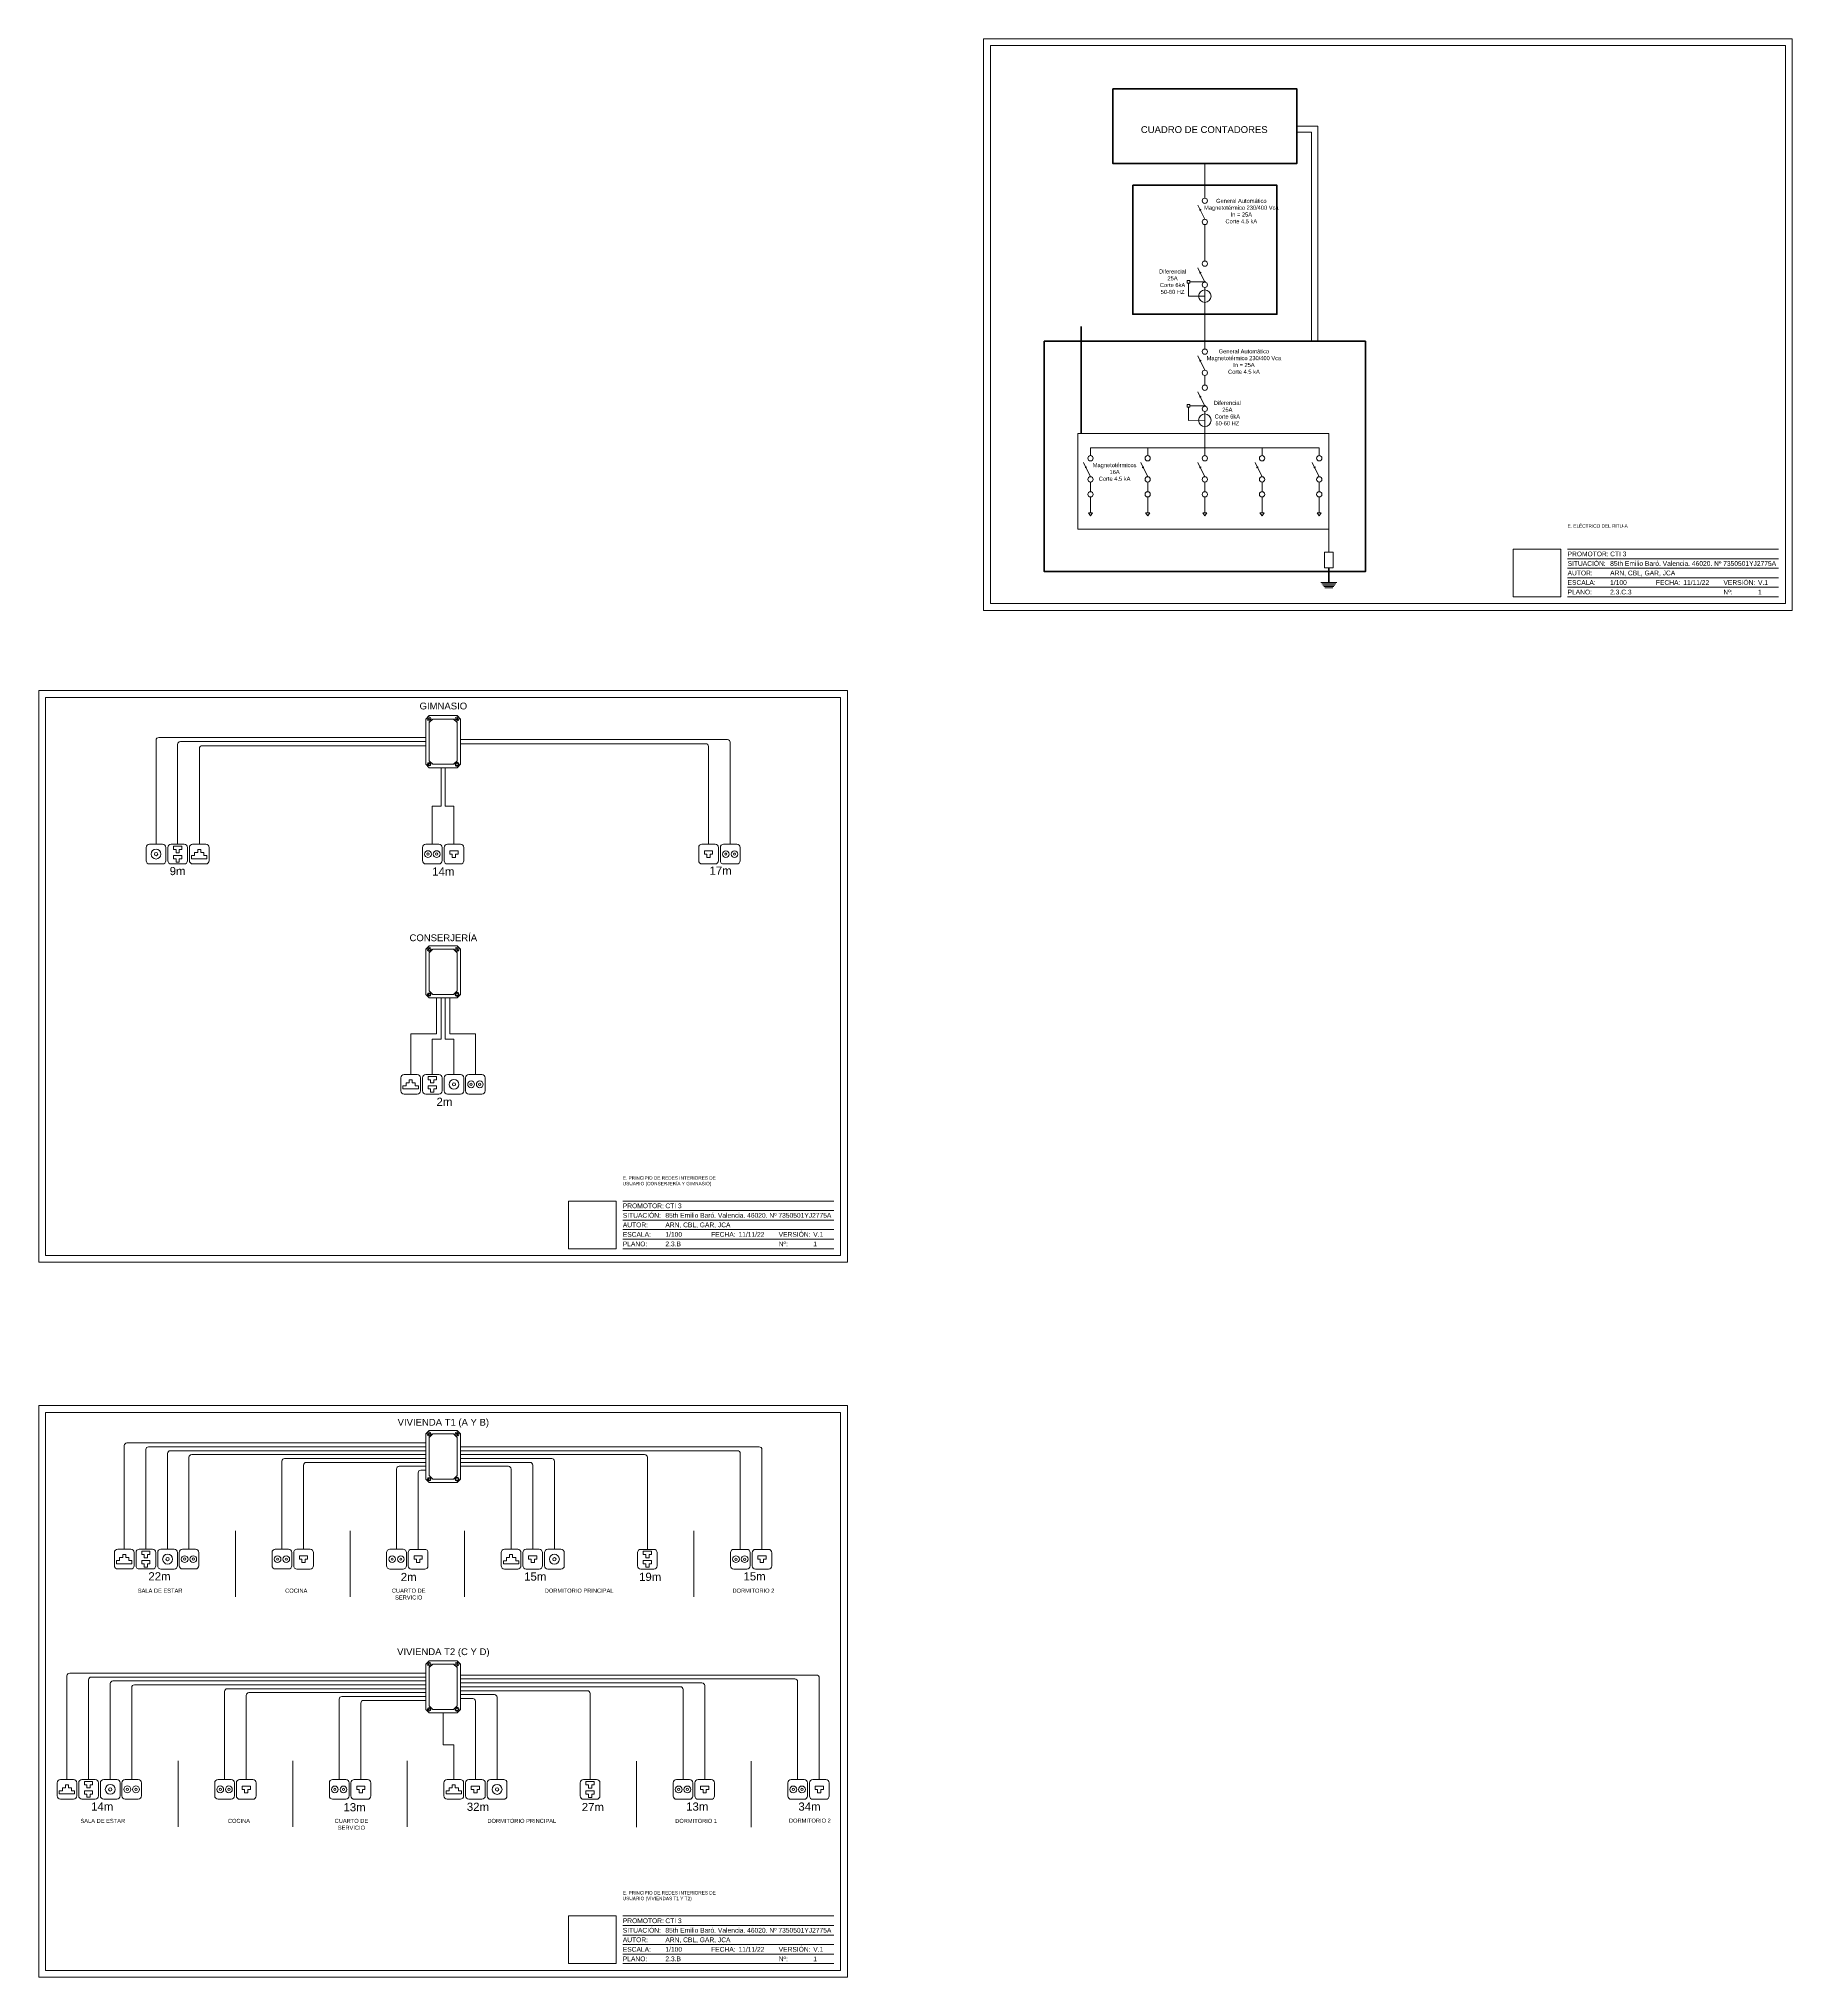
# Model space of a CAD drawing. Header units: metres. Extents: x -2 to 3328848, y -2 to 2725060.
# Drawn here: x 1664964 to 1666252, y 1360931 to 1362355 of the extents above; entities that cross this region are included whole.
import ezdxf
from ezdxf.enums import TextEntityAlignment as Align

# ---------------------------------------------------------------- set-up
doc = ezdxf.new("R2018")
doc.units = ezdxf.units.M
doc.linetypes.add('ACAD_ISO02W100', pattern=[15, 12, -3])
doc.layers.get('0').update_dxf_attribs({"color": 253, "lineweight": 0})
doc.layers.add('CAJETIN', color=7, linetype='Continuous', lineweight=0, true_color=0x000000)
for name, color, linetype, lineweight in [('ICT_INTERNA', 170, 'Continuous', 0), ('ICT_TEXTS', 210, 'Continuous', 0), ('ICT_TOMAS', 1, 'Continuous', 0)]:
    doc.layers.add(name, color=color, linetype=linetype, lineweight=lineweight)
doc.styles.add('COTA', font='arial.ttf', dxfattribs={"height": 1})
doc.styles.get("Standard").update_dxf_attribs({"font": 'arial.ttf'})
picture_1 = doc.add_image_def('image1.png', size_in_pixel=(477, 477))

# ---------------------------------------------------------------- blocks, each defined once
blk = doc.blocks.new('*U96')
for p, q in [((-10, 45), (-165, 45)), ((-10, 38), (-165, 38)), ((-10, 31), (-165, 31)), ((-10, 24), (-165, 24)), ((-10, 17), (-165, 17)), ((-10, 10), (-165, 10))]:
    blk.add_line(p, q)
for points in [[(-594, 0), (0, 0), (0, 420), (-594, 420)], [(-589, 5), (-5, 5), (-5, 415), (-589, 415)], [(-170, 45), (-205, 45), (-205, 10), (-170, 10)]]:
    blk.add_lwpolyline(points, close=True)
for s, p in [('PROMOTOR:', (-165, 41.5)), ('AUTOR:', (-165, 27.5)), ('SITUACIÓN:', (-165, 34.5)), ('ESCALA:', (-165, 20.5)), ('PLANO:', (-165, 13.5)), ('FECHA:', (-100.1, 20.5)), ('VERSIÓN:', (-50.5, 20.5)), ('Nº:', (-50.5, 13.5))]:
    blk.add_text(s, height=3.5).set_placement(p, align=Align.MIDDLE_LEFT)
at = {"lineweight": 30, "flags": 104}
blk.add_attdef('NOMBRE_PROYECTO', text='', height=5, dxfattribs=at).set_placement((-165, 63.3), align=Align.TOP_LEFT)
for tag, p in [('PROMOTOR', (-133.7, 41.5)), ('AUTOR', (-133.7, 27.5)), ('SITUACION', (-133.7, 34.5)), ('1/X', (-133.7, 20.5)), ('NOMBRE_PLANO', (-133.7, 13.5)), ('XX/XX/XXXX', (-80, 20.5)), ('V.X', (-25.1, 20.5)), ('X', (-25.1, 13.5))]:
    blk.add_attdef(tag, text='', height=3.5).set_placement(p, align=Align.MIDDLE_LEFT)
blk = doc.blocks.new('RTR')
for p, q in [((-0.75, 0.4), (-0.65, 0.5)), ((-0.75, -0.4), (-0.75, 0.4)), ((-0.65, 0.5), (0.65, 0.5)), ((-0.65, 0.3), (-0.55, 0.4)), ((-0.65, -0.3), (-0.65, 0.3)), ((-0.55, 0.4), (0.55, 0.4)), ((0.55, 0.4), (0.65, 0.3)), ((0.65, 0.5), (0.75, 0.4)), ((0.65, 0.3), (0.65, -0.3)), ((0.75, 0.4), (0.75, -0.4)), ((-0.75, -0.4), (-0.65, -0.5)), ((-0.65, -0.3), (-0.55, -0.4)), ((0.65, -0.5), (-0.65, -0.5)), ((0.55, -0.4), (-0.55, -0.4)), ((0.65, -0.3), (0.55, -0.4)), ((0.65, -0.5), (0.75, -0.4))]:
    blk.add_line(p, q)
for centre, radius in [((-0.65, 0.4), 0.05), ((-0.65, 0.4), 0.025), ((0.65, 0.4), 0.0559), ((0.65, 0.4), 0.025), ((-0.65, -0.4), 0.0559), ((-0.65, -0.4), 0.0354), ((0.65, -0.4), 0.0559), ((0.65, -0.4), 0.025)]:
    blk.add_circle(centre, radius)
blk = doc.blocks.new('Toma INTERNET')
blk.add_lwpolyline([(-0.1, 0.15), (0.1, 0.15, -0.414214), (0.15, 0.1), (0.15, -0.1, -0.414214), (0.1, -0.15), (-0.1, -0.15, -0.414214), (-0.15, -0.1), (-0.15, 0.1, -0.414214)], format="xyb", close=True)
for points in [[(0.05, 0.121), (-0.05, 0.121), (-0.063, 0.121), (-0.063, 0.071), (-0.05, 0.071), (-0.025, 0.071), (-0.025, 0.021), (0.025, 0.021), (0.025, 0.071), (0.05, 0.071), (0.05, 0.071), (0.062, 0.071), (0.062, 0.121)], [(0.05, -0.021), (-0.05, -0.021), (-0.063, -0.021), (-0.063, -0.071), (-0.05, -0.071), (-0.025, -0.071), (-0.025, -0.121), (0.025, -0.121), (0.025, -0.071), (0.05, -0.071), (0.05, -0.071), (0.062, -0.071), (0.062, -0.021)]]:
    blk.add_lwpolyline(points, close=True)
blk = doc.blocks.new('Toma TFN')
for p, q in [((-0.0625, 0.05), (-0.05, 0.05)), ((-0.0625, 0), (-0.0625, 0.05)), ((-0.05, 0), (-0.0625, 0)), ((-0.05, 0.05), (0.05, 0.05)), ((-0.025, 0), (-0.05, 0)), ((-0.025, -0.05), (-0.025, 0)), ((0.025, 0), (0.025, -0.05)), ((0.05, 0), (0.025, 0)), ((0.05, 0.05), (0.0625, 0.05)), ((0.0625, 0), (0.05, 0)), ((0.05, 0), (0.05, 0)), ((0.0625, 0), (0.0625, 0.05)), ((0.025, -0.05), (-0.025, -0.05))]:
    blk.add_line(p, q)
blk.add_lwpolyline([(-0.1, 0.15), (0.1, 0.15, -0.4142136), (0.15, 0.1), (0.15, -0.1, -0.4142136), (0.1, -0.15), (-0.1, -0.15, -0.4142136), (-0.15, -0.1), (-0.15, 0.1, -0.4142136)], format="xyb", close=True)
blk = doc.blocks.new('TOMA TV')
blk.add_lwpolyline([(-0.1, 0.15), (0.1, 0.15, -0.414214), (0.15, 0.1), (0.15, -0.1, -0.414214), (0.1, -0.15), (-0.1, -0.15, -0.414214), (-0.15, -0.1), (-0.15, 0.1, -0.414214)], format="xyb", close=True)
for centre, radius in [((-0.066, 0), 0.0515), ((-0.066, 0), 0.0172), ((0.066, 0), 0.0515), ((0.066, 0), 0.0172)]:
    blk.add_circle(centre, radius)
blk = doc.blocks.new('Toma TLCA')
blk.add_lwpolyline([(-0.1, 0.15), (0.1, 0.15, -0.414214), (0.15, 0.1), (0.15, -0.1, -0.414214), (0.1, -0.15), (-0.1, -0.15, -0.414214), (-0.15, -0.1), (-0.15, 0.1, -0.414214)], format="xyb", close=True)
for radius in [0.075, 0.025]:
    blk.add_circle((0, 0), radius)
blk = doc.blocks.new('Toma FIBRA')
blk.add_lwpolyline([(-0.1, 0.15), (0.1, 0.15, -0.414214), (0.15, 0.1), (0.15, -0.1, -0.414214), (0.1, -0.15), (-0.1, -0.15, -0.414214), (-0.15, -0.1), (-0.15, 0.1, -0.414214)], format="xyb", close=True)
blk.add_lwpolyline([(-0.023, 0.023), (-0.07, 0.023), (-0.07, -0.023), (-0.117, -0.023), (-0.117, -0.07), (0.117, -0.07), (0.117, -0.023), (0.07, -0.023), (0.07, 0.023), (0.023, 0.023), (0.023, 0.07), (-0.023, 0.07)], close=True)

msp = doc.modelspace()

# ---------------------------------------------------------------- linework, layer by layer
at = {"layer": 'ICT_INTERNA'}
for p, q in [((1665820.519, 1362263.261), (1665820.519, 1362237.897)), ((1665820.519, 1362222.365), (1665815.405, 1362232.831)), ((1665817.026, 1362229.513), (1665816.551, 1362229.281)), ((1665817.205, 1362229.147), (1665816.729, 1362228.915)), ((1665817.502, 1362229.746), (1665817.026, 1362229.513)), ((1665817.681, 1362229.38), (1665817.205, 1362229.147)), ((1665820.519, 1362218.481), (1665820.519, 1362191.684)), ((1665820.519, 1362176.151), (1665815.405, 1362186.618)), ((1665817.026, 1362183.3), (1665816.551, 1362183.067)), ((1665817.205, 1362182.934), (1665816.729, 1362182.702)), ((1665817.502, 1362183.532), (1665817.026, 1362183.3)), ((1665817.681, 1362183.167), (1665817.205, 1362182.934)), ((1665820.519, 1362172.268), (1665820.519, 1362132.778)), ((1665820.519, 1362132.778), (1665820.519, 1362127.044)), ((1665820.519, 1362111.512), (1665815.405, 1362121.978)), ((1665817.026, 1362118.66), (1665816.551, 1362118.428)), ((1665817.205, 1362118.294), (1665816.729, 1362118.062)), ((1665817.502, 1362118.893), (1665817.026, 1362118.66)), ((1665817.681, 1362118.527), (1665817.205, 1362118.294)), ((1665820.519, 1362107.628), (1665820.519, 1362100.539)), ((1665820.519, 1362085.007), (1665815.405, 1362095.473)), ((1665817.026, 1362092.155), (1665816.551, 1362091.923)), ((1665817.205, 1362091.79), (1665816.729, 1362091.557)), ((1665817.502, 1362092.388), (1665817.026, 1362092.155)), ((1665817.681, 1362092.022), (1665817.205, 1362091.79)), ((1665820.519, 1362081.123), (1665820.519, 1362054.442)), ((1665736.508, 1362054.442), (1665904.53, 1362054.442)), ((1665736.508, 1362054.442), (1665736.508, 1362048.708)), ((1665778.514, 1362054.442), (1665778.514, 1362048.708)), ((1665820.519, 1362054.442), (1665820.519, 1362048.708)), ((1665862.525, 1362054.442), (1665862.525, 1362048.708)), ((1665904.53, 1362054.442), (1665904.53, 1362048.708)), ((1665736.508, 1362033.175), (1665731.394, 1362043.642)), ((1665733.015, 1362040.324), (1665732.539, 1362040.092)), ((1665733.194, 1362039.958), (1665732.718, 1362039.726)), ((1665733.491, 1362040.557), (1665733.015, 1362040.324)), ((1665733.67, 1362040.191), (1665733.194, 1362039.958)), ((1665778.514, 1362033.175), (1665773.4, 1362043.642)), ((1665775.021, 1362040.324), (1665774.545, 1362040.092)), ((1665775.199, 1362039.958), (1665774.724, 1362039.726)), ((1665775.496, 1362040.557), (1665775.021, 1362040.324)), ((1665775.675, 1362040.191), (1665775.199, 1362039.958)), ((1665820.519, 1362033.175), (1665815.405, 1362043.642)), ((1665817.026, 1362040.324), (1665816.551, 1362040.092)), ((1665817.205, 1362039.958), (1665816.729, 1362039.726)), ((1665817.502, 1362040.557), (1665817.026, 1362040.324)), ((1665817.681, 1362040.191), (1665817.205, 1362039.958)), ((1665862.525, 1362033.175), (1665857.411, 1362043.642)), ((1665859.032, 1362040.324), (1665858.556, 1362040.092)), ((1665859.211, 1362039.958), (1665858.735, 1362039.726)), ((1665859.508, 1362040.557), (1665859.032, 1362040.324)), ((1665859.687, 1362040.191), (1665859.211, 1362039.958)), ((1665904.53, 1362033.175), (1665899.417, 1362043.642)), ((1665901.038, 1362040.324), (1665900.562, 1362040.092)), ((1665901.216, 1362039.958), (1665900.741, 1362039.726)), ((1665901.513, 1362040.557), (1665901.038, 1362040.324)), ((1665901.692, 1362040.191), (1665901.216, 1362039.958)), ((1665736.508, 1362029.292), (1665736.508, 1362022.203)), ((1665778.514, 1362029.292), (1665778.514, 1362022.203)), ((1665820.519, 1362029.292), (1665820.519, 1362022.203)), ((1665862.525, 1362029.292), (1665862.525, 1362022.203)), ((1665904.53, 1362029.292), (1665904.53, 1362022.203)), ((1665736.508, 1362018.32), (1665736.508, 1362006.611)), ((1665778.514, 1362018.32), (1665778.514, 1362006.611)), ((1665820.519, 1362018.32), (1665820.519, 1362006.611)), ((1665862.525, 1362018.32), (1665862.525, 1362006.611)), ((1665904.53, 1362018.32), (1665904.53, 1362006.611)), ((1665734.982, 1362006.611), (1665736.508, 1362006.611)), ((1665736.508, 1362004.396), (1665734.982, 1362006.611)), ((1665736.508, 1362006.611), (1665738.034, 1362006.611)), ((1665738.034, 1362006.611), (1665736.508, 1362004.396)), ((1665776.987, 1362006.611), (1665778.514, 1362006.611)), ((1665778.514, 1362004.396), (1665776.987, 1362006.611)), ((1665778.514, 1362006.611), (1665780.04, 1362006.611)), ((1665780.04, 1362006.611), (1665778.514, 1362004.396)), ((1665818.993, 1362006.611), (1665820.519, 1362006.611)), ((1665820.519, 1362004.396), (1665818.993, 1362006.611)), ((1665820.519, 1362006.611), (1665822.045, 1362006.611)), ((1665822.045, 1362006.611), (1665820.519, 1362004.396)), ((1665860.999, 1362006.611), (1665862.525, 1362006.611)), ((1665862.525, 1362004.396), (1665860.999, 1362006.611)), ((1665862.525, 1362006.611), (1665864.051, 1362006.611)), ((1665864.051, 1362006.611), (1665862.525, 1362004.396)), ((1665903.004, 1362006.611), (1665904.53, 1362006.611)), ((1665904.53, 1362004.396), (1665903.004, 1362006.611)), ((1665904.53, 1362006.611), (1665906.057, 1362006.611)), ((1665906.057, 1362006.611), (1665904.53, 1362004.396)), ((1665905.653, 1361955.509), (1665911.493, 1361955.509)), ((1665906.376, 1361954.505), (1665911.493, 1361954.505)), ((1665911.493, 1361955.509), (1665917.333, 1361955.509)), ((1665911.493, 1361954.505), (1665916.611, 1361954.505)), ((1665907.098, 1361953.501), (1665911.493, 1361953.501)), ((1665907.82, 1361952.497), (1665911.493, 1361952.497)), ((1665908.542, 1361951.493), (1665911.493, 1361951.493)), ((1665911.493, 1361953.501), (1665915.889, 1361953.501)), ((1665911.493, 1361952.497), (1665915.167, 1361952.497)), ((1665911.493, 1361951.493), (1665914.445, 1361951.493)), ((1665248.216, 1361841.609), (1665052.117, 1361841.609)), ((1665273.756, 1361840.104), (1665469.851, 1361840.104)), ((1665050.117, 1361763.165), (1665050.117, 1361839.609)), ((1665066.004, 1361763.18), (1665066.004, 1361836.589)), ((1665248.216, 1361838.589), (1665068.004, 1361838.589)), ((1665081.922, 1361763.182), (1665081.922, 1361833.569)), ((1665248.216, 1361835.569), (1665083.922, 1361835.569)), ((1665273.756, 1361837.073), (1665453.953, 1361837.073)), ((1665455.953, 1361763.188), (1665455.953, 1361835.073)), ((1665471.851, 1361763.161), (1665471.851, 1361838.104)), ((1665026.77, 1361245.191), (1665026.77, 1361321.355)), ((1665248.216, 1361323.355), (1665028.77, 1361323.355)), ((1665042.635, 1361245.187), (1665042.635, 1361318.489)), ((1665248.216, 1361320.489), (1665044.635, 1361320.489)), ((1665058.576, 1361245.208), (1665058.576, 1361315.622)), ((1665248.216, 1361317.622), (1665060.576, 1361317.622)), ((1665074.307, 1361245.171), (1665074.307, 1361312.756)), ((1665248.216, 1361314.756), (1665076.307, 1361314.756)), ((1665273.756, 1361320.489), (1665493.196, 1361320.489)), ((1665273.756, 1361317.622), (1665477.298, 1361317.622)), ((1665273.756, 1361314.756), (1665409.025, 1361314.756)), ((1665411.025, 1361245.137), (1665411.025, 1361312.756)), ((1665479.298, 1361245.128), (1665479.298, 1361315.622)), ((1665495.196, 1361245.113), (1665495.196, 1361318.489)), ((1665142.564, 1361245.176), (1665142.564, 1361309.89)), ((1665248.216, 1361311.89), (1665144.564, 1361311.89)), ((1665158.462, 1361245.161), (1665158.462, 1361307.023)), ((1665248.216, 1361309.023), (1665160.462, 1361309.023)), ((1665226.744, 1361245.164), (1665226.744, 1361304.157)), ((1665248.216, 1361306.157), (1665228.744, 1361306.157)), ((1665242.642, 1361245.149), (1665242.642, 1361301.291)), ((1665248.216, 1361303.291), (1665244.642, 1361303.291)), ((1665273.756, 1361311.89), (1665340.731, 1361311.89)), ((1665273.756, 1361309.023), (1665324.799, 1361309.023)), ((1665273.756, 1361306.157), (1665308.926, 1361306.157)), ((1665310.926, 1361245.155), (1665310.926, 1361304.157)), ((1665326.799, 1361245.17), (1665326.799, 1361307.023)), ((1665342.731, 1361245.172), (1665342.731, 1361309.89)), ((1664984.68, 1361076.036), (1664984.68, 1361152.201)), ((1665248.216, 1361154.201), (1664986.68, 1361154.201)), ((1665000.545, 1361076.033), (1665000.545, 1361149.334)), ((1665248.216, 1361151.334), (1665002.545, 1361151.334)), ((1665016.485, 1361076.053), (1665016.485, 1361146.468)), ((1665248.216, 1361148.468), (1665018.485, 1361148.468)), ((1665032.216, 1361076.016), (1665032.216, 1361143.602)), ((1665248.216, 1361145.602), (1665034.216, 1361145.602)), ((1665248.216, 1361142.735), (1665102.473, 1361142.735)), ((1665273.756, 1361152.767), (1665535.287, 1361152.767)), ((1665273.756, 1361149.901), (1665519.389, 1361149.901)), ((1665273.756, 1361147.035), (1665451.106, 1361147.035)), ((1665273.756, 1361144.168), (1665435.208, 1361144.168)), ((1665437.208, 1361075.974), (1665437.208, 1361142.168)), ((1665453.106, 1361075.959), (1665453.106, 1361145.035)), ((1665521.389, 1361075.974), (1665521.389, 1361147.901)), ((1665537.287, 1361075.959), (1665537.287, 1361150.767)), ((1665100.473, 1361076.022), (1665100.473, 1361140.735)), ((1665116.371, 1361076.007), (1665116.371, 1361137.869)), ((1665248.216, 1361139.869), (1665118.371, 1361139.869)), ((1665184.654, 1361076.01), (1665184.654, 1361135.002)), ((1665248.216, 1361137.002), (1665186.654, 1361137.002)), ((1665200.552, 1361075.994), (1665200.552, 1361132.136)), ((1665248.216, 1361134.136), (1665202.552, 1361134.136)), ((1665273.756, 1361141.302), (1665366.935, 1361141.302)), ((1665273.756, 1361138.436), (1665298.641, 1361138.436)), ((1665273.756, 1361135.569), (1665282.709, 1361135.569)), ((1665284.709, 1361076.016), (1665284.709, 1361133.569)), ((1665300.641, 1361076.018), (1665300.641, 1361136.436)), ((1665368.935, 1361075.982), (1665368.935, 1361139.302))]:
    msp.add_line(p, q, dxfattribs=at)
at = {"layer": 'ICT_INTERNA', "linetype": 'ACAD_ISO02W100', "ltscale": 100}
for p, q in [((1665809.525, 1362176.419), (1665821.188, 1362176.503)), ((1665809.525, 1362085.275), (1665821.188, 1362085.359))]:
    msp.add_line(p, q, dxfattribs=at)
at = {"layer": 'ICT_INTERNA', "lineweight": 100}
for p, q in [((1665729.656, 1362143.56), (1665729.656, 1362064.995)), ((1665911.493, 1361966.291), (1665911.493, 1361955.509))]:
    msp.add_line(p, q, dxfattribs=at)
at = {"layer": 'ICT_INTERNA', "linetype": 'ACAD_ISO02W100', "ltscale": 300}
for p, q in [((1665911.493, 1361994.696), (1665911.493, 1361977.851)), ((1665911.493, 1361966.291), (1665911.493, 1361963.528))]:
    msp.add_line(p, q, dxfattribs=at)
at = {"layer": 'ICT_INTERNA', "lineweight": 50}
for points in [[(1665753.022, 1362318.286), (1665888.016, 1362318.286), (1665888.016, 1362263.261), (1665753.022, 1362263.261)], [(1665767.589, 1362247.394), (1665873.449, 1362247.394), (1665873.449, 1362152.617), (1665767.589, 1362152.617)], [(1665702.589, 1362132.778), (1665938.449, 1362132.778), (1665938.449, 1361963.528), (1665702.589, 1361963.528)]]:
    msp.add_lwpolyline(points, close=True, dxfattribs=at)
at = {"layer": 'ICT_INTERNA'}
for points in [[(1665888.016, 1362290.774), (1665903.378, 1362290.774), (1665903.378, 1362132.778)], [(1665888.016, 1362286.246), (1665898.851, 1362286.246), (1665898.851, 1362132.778)], [(1665820.519, 1362165.87), (1665808.602, 1362165.784), (1665808.533, 1362175.412)], [(1665820.519, 1362074.725), (1665808.602, 1362074.64), (1665808.533, 1362084.268)], [(1665259.471, 1361819.434), (1665259.471, 1361808.568), (1665259.471, 1361791.186), (1665253.059, 1361791.186), (1665253.059, 1361779.683), (1665253.059, 1361763.182)], [(1665262.501, 1361819.434), (1665262.501, 1361808.568), (1665262.501, 1361791.186), (1665268.913, 1361791.186), (1665268.913, 1361779.683), (1665268.913, 1361763.182)], [(1665256.161, 1361650.28), (1665256.161, 1361637.093), (1665256.161, 1361623.894), (1665237.274, 1361623.894), (1665237.274, 1361594.011)], [(1665259.472, 1361650.28), (1665259.472, 1361637.093), (1665259.472, 1361619.949), (1665253.005, 1361619.949), (1665253.005, 1361594.048)], [(1665262.5, 1361650.28), (1665262.5, 1361637.093), (1665262.5, 1361619.949), (1665268.967, 1361619.949), (1665268.967, 1361594.048)], [(1665265.811, 1361650.28), (1665265.811, 1361637.093), (1665265.811, 1361623.894), (1665284.698, 1361623.894), (1665284.698, 1361594.011)], [(1665268.835, 1361076.001), (1665268.835, 1361097.066), (1665268.835, 1361101.549), (1665260.986, 1361101.549), (1665260.986, 1361125.014)]]:
    msp.add_lwpolyline(points, dxfattribs=at)
for points in [[(1665807.525, 1362177.412), (1665809.525, 1362177.412), (1665809.525, 1362175.412), (1665807.525, 1362175.412)], [(1665807.525, 1362086.268), (1665809.525, 1362086.268), (1665809.525, 1362084.268), (1665807.525, 1362084.268)]]:
    msp.add_lwpolyline(points, close=True, dxfattribs=at)
at = {"layer": 'ICT_INTERNA', "linetype": 'ACAD_ISO02W100', "ltscale": 300}
for points in [[(1665911.493, 1362064.995), (1665727.153, 1362064.995), (1665727.153, 1361994.696), (1665911.493, 1361994.696)], [(1665908.335, 1361977.851), (1665914.651, 1361977.851), (1665914.651, 1361966.291), (1665908.335, 1361966.291)]]:
    msp.add_lwpolyline(points, close=True, dxfattribs=at)
at = {"layer": 'ICT_INTERNA'}
for centre, radius in [((1665820.519, 1362235.955), 1.942), ((1665820.519, 1362220.423), 1.942), ((1665820.519, 1362189.742), 1.942), ((1665820.519, 1362165.87), 4.614), ((1665820.519, 1362174.21), 1.942), ((1665820.519, 1362125.102), 1.942), ((1665820.519, 1362109.57), 1.942), ((1665820.519, 1362098.598), 1.942), ((1665820.519, 1362083.065), 1.942), ((1665820.519, 1362074.725), 4.614), ((1665736.508, 1362046.766), 1.942), ((1665778.514, 1362046.766), 1.942), ((1665820.519, 1362046.766), 1.942), ((1665862.525, 1362046.766), 1.942), ((1665904.53, 1362046.766), 1.942), ((1665736.508, 1362031.234), 1.942), ((1665778.514, 1362031.234), 1.942), ((1665820.519, 1362031.234), 1.942), ((1665862.525, 1362031.234), 1.942), ((1665904.53, 1362031.234), 1.942), ((1665736.508, 1362020.262), 1.942), ((1665778.514, 1362020.262), 1.942), ((1665820.519, 1362020.262), 1.942), ((1665862.525, 1362020.262), 1.942), ((1665904.53, 1362020.262), 1.942)]:
    msp.add_circle(centre, radius, dxfattribs=at)
for centre, start, end in [((1665052.117, 1361839.609), 90, 180), ((1665469.851, 1361838.104), 0, 90), ((1665068.004, 1361836.589), 90, 180), ((1665083.922, 1361833.569), 90, 180), ((1665453.953, 1361835.073), 0, 90), ((1665028.77, 1361321.355), 90, 180), ((1665044.635, 1361318.489), 90, 180), ((1665060.576, 1361315.622), 90, 180), ((1665076.307, 1361312.756), 90, 180), ((1665409.025, 1361312.756), 0, 90), ((1665477.298, 1361315.622), 0, 90), ((1665493.196, 1361318.489), 0, 90), ((1665144.564, 1361309.89), 90, 180), ((1665160.462, 1361307.023), 90, 180), ((1665228.744, 1361304.157), 90, 180), ((1665244.642, 1361301.291), 90, 180), ((1665308.926, 1361304.157), 0, 90), ((1665324.799, 1361307.023), 0, 90), ((1665340.731, 1361309.89), 0, 90), ((1664986.68, 1361152.201), 90, 180), ((1665002.545, 1361149.334), 90, 180), ((1665018.485, 1361146.468), 90, 180), ((1665034.216, 1361143.602), 90, 180), ((1665102.473, 1361140.735), 90, 180), ((1665435.208, 1361142.168), 0, 90), ((1665451.106, 1361145.035), 0, 90), ((1665519.389, 1361147.901), 0, 90), ((1665535.287, 1361150.767), 0, 90), ((1665118.371, 1361137.869), 90, 180), ((1665186.654, 1361135.002), 90, 180), ((1665202.552, 1361132.136), 90, 180), ((1665282.709, 1361133.569), 0, 90), ((1665298.641, 1361136.436), 0, 90), ((1665366.935, 1361139.302), 0, 90)]:
    msp.add_arc(centre, 2, start, end, dxfattribs=at)
at = {"layer": 'ICT_TEXTS'}
for p, q in [((1665108.425, 1361210.314), (1665108.425, 1361258.792)), ((1665192.606, 1361210.314), (1665192.606, 1361258.792)), ((1665276.787, 1361210.314), (1665276.787, 1361258.792)), ((1665445.148, 1361210.243), (1665445.148, 1361258.721)), ((1665066.335, 1361041.159), (1665066.335, 1361089.638)), ((1665150.516, 1361041.159), (1665150.516, 1361089.638)), ((1665234.696, 1361041.159), (1665234.696, 1361089.638)), ((1665403.058, 1361041.088), (1665403.058, 1361089.567)), ((1665487.238, 1361041.088), (1665487.238, 1361089.567))]:
    msp.add_line(p, q, dxfattribs=at)

# ---------------------------------------------------------------- block references
at = {"layer": 'CAJETIN'}
ref = msp.add_blockref('*U96', (1666251.952, 1361934.988), dxfattribs=at)
lines = msp.add_mtext('E. ELÉCTRICO DEL RITU-A', dxfattribs={"layer": '0', "insert": (1666086.952, 1361998.263), "char_height": 2.5, "attachment_point": 1})
ref.add_attrib('NOMBRE_PROYECTO', '', (1666086.952, 1361998.263), dxfattribs={"flags": 104}).embed_mtext(lines)
ref.add_attrib('PROMOTOR', 'CTI 3', dxfattribs={"layer": '0', "height": 3.5}).set_placement((1666118.212, 1361976.488), align=Align.MIDDLE_LEFT)
ref.add_attrib('SITUACION', '85th Emilio Baró. Valencia. 46020. Nº 7350501YJ2775A', dxfattribs={"layer": '0', "height": 3.5}).set_placement((1666118.212, 1361969.488), align=Align.MIDDLE_LEFT)
ref.add_attrib('AUTOR', 'ARN, CBL, GAR, JCA', dxfattribs={"layer": '0', "height": 3.5}).set_placement((1666118.212, 1361962.488), align=Align.MIDDLE_LEFT)
ref.add_attrib('1/X', '1/100', dxfattribs={"layer": '0', "height": 3.5}).set_placement((1666118.212, 1361955.488), align=Align.MIDDLE_LEFT)
ref.add_attrib('NOMBRE_PLANO', '2.3.C.3', dxfattribs={"layer": '0', "height": 3.5}).set_placement((1666118.212, 1361948.488), align=Align.MIDDLE_LEFT)
ref.add_attrib('XX/XX/XXXX', '11/11/22', dxfattribs={"layer": '0', "height": 3.5}).set_placement((1666171.928, 1361955.488), align=Align.MIDDLE_LEFT)
ref.add_attrib('V.X', 'V.1', dxfattribs={"layer": '0', "height": 3.5}).set_placement((1666226.833, 1361955.488), align=Align.MIDDLE_LEFT)
ref.add_attrib('X', '1', dxfattribs={"layer": '0', "height": 3.5}).set_placement((1666226.833, 1361948.465), align=Align.MIDDLE_LEFT)
ref = msp.add_blockref('*U96', (1665557.986, 1361456.033), dxfattribs=at)
lines = msp.add_mtext('E. PRINCIPIO DE REDES INTERIORES DE\\PUSUARIO (CONSERJERÍA Y GIMNASIO)', dxfattribs={"layer": '0', "insert": (1665392.986, 1361519.308), "char_height": 2.5, "attachment_point": 1})
ref.add_attrib('NOMBRE_PROYECTO', '', (1665392.986, 1361519.308), dxfattribs={"flags": 104}).embed_mtext(lines)
ref.add_attrib('PROMOTOR', 'CTI 3', dxfattribs={"layer": '0', "height": 3.5}).set_placement((1665424.246, 1361497.533), align=Align.MIDDLE_LEFT)
ref.add_attrib('SITUACION', '85th Emilio Baró. Valencia. 46020. Nº 7350501YJ2775A', dxfattribs={"layer": '0', "height": 3.5}).set_placement((1665424.246, 1361490.533), align=Align.MIDDLE_LEFT)
ref.add_attrib('AUTOR', 'ARN, CBL, GAR, JCA', dxfattribs={"layer": '0', "height": 3.5}).set_placement((1665424.246, 1361483.533), align=Align.MIDDLE_LEFT)
ref.add_attrib('1/X', '1/100', dxfattribs={"layer": '0', "height": 3.5}).set_placement((1665424.246, 1361476.533), align=Align.MIDDLE_LEFT)
ref.add_attrib('NOMBRE_PLANO', '2.3.B', dxfattribs={"layer": '0', "height": 3.5}).set_placement((1665424.246, 1361469.533), align=Align.MIDDLE_LEFT)
ref.add_attrib('XX/XX/XXXX', '11/11/22', dxfattribs={"layer": '0', "height": 3.5}).set_placement((1665477.961, 1361476.533), align=Align.MIDDLE_LEFT)
ref.add_attrib('V.X', 'V.1', dxfattribs={"layer": '0', "height": 3.5}).set_placement((1665532.867, 1361476.533), align=Align.MIDDLE_LEFT)
ref.add_attrib('X', '1', dxfattribs={"layer": '0', "height": 3.5}).set_placement((1665532.867, 1361469.511), align=Align.MIDDLE_LEFT)
ref = msp.add_blockref('*U96', (1665557.986, 1360930.767), dxfattribs=at)
lines = msp.add_mtext('E. PRINCIPIO DE REDES INTERIORES DE\\PUSUARIO (VIVIENDAS T1 Y T2)', dxfattribs={"layer": '0', "insert": (1665392.986, 1360994.042), "char_height": 2.5, "attachment_point": 1})
ref.add_attrib('NOMBRE_PROYECTO', '', (1665392.986, 1360994.042), dxfattribs={"flags": 104}).embed_mtext(lines)
ref.add_attrib('PROMOTOR', 'CTI 3', dxfattribs={"layer": '0', "height": 3.5}).set_placement((1665424.246, 1360972.267), align=Align.MIDDLE_LEFT)
ref.add_attrib('SITUACION', '85th Emilio Baró. Valencia. 46020. Nº 7350501YJ2775A', dxfattribs={"layer": '0', "height": 3.5}).set_placement((1665424.246, 1360965.267), align=Align.MIDDLE_LEFT)
ref.add_attrib('AUTOR', 'ARN, CBL, GAR, JCA', dxfattribs={"layer": '0', "height": 3.5}).set_placement((1665424.246, 1360958.267), align=Align.MIDDLE_LEFT)
ref.add_attrib('1/X', '1/100', dxfattribs={"layer": '0', "height": 3.5}).set_placement((1665424.246, 1360951.267), align=Align.MIDDLE_LEFT)
ref.add_attrib('NOMBRE_PLANO', '2.3.B', dxfattribs={"layer": '0', "height": 3.5}).set_placement((1665424.246, 1360944.267), align=Align.MIDDLE_LEFT)
ref.add_attrib('XX/XX/XXXX', '11/11/22', dxfattribs={"layer": '0', "height": 3.5}).set_placement((1665477.961, 1360951.267), align=Align.MIDDLE_LEFT)
ref.add_attrib('V.X', 'V.1', dxfattribs={"layer": '0', "height": 3.5}).set_placement((1665532.867, 1360951.267), align=Align.MIDDLE_LEFT)
ref.add_attrib('X', '1', dxfattribs={"layer": '0', "height": 3.5}).set_placement((1665532.867, 1360944.245), align=Align.MIDDLE_LEFT)
at = {"layer": 'ICT_INTERNA', "xscale": 25.53921095530192, "yscale": 25.53921095530192, "zscale": 25.53921095530192, "rotation": 90}
for p in [(1665260.986, 1361838.589), (1665260.986, 1361669.434), (1665260.986, 1361313.323), (1665260.986, 1361144.168)]:
    msp.add_blockref('RTR', p, dxfattribs=at)
at = {"layer": 'ICT_TOMAS'}
for name, p, xscale, yscale, zscale in [('Toma TLCA', (1665050.117, 1361755.932), 48.22593323656407, 48.22593323656407, 48.22593323656407), ('Toma INTERNET', (1665066.004, 1361755.931), 48.32664953821172, 48.32664953821172, 48.32664953821172), ('Toma FIBRA', (1665081.826, 1361755.932), 48.0897384879403, 48.0897384879403, 48.0897384879403), ('TOMA TV', (1665253.059, 1361755.949), 48.21829147973803, 48.21829147973803, 48.21829147973803), ('Toma TFN', (1665268.957, 1361755.928), 48.25842212935206, 48.25842212935206, 48.25842212935206), ('Toma TFN', (1665455.953, 1361755.949), 48.25842212935206, 48.25842212935206, 48.25842212935206), ('TOMA TV', (1665471.851, 1361755.928), 48.21829147973803, 48.21829147973803, 48.21829147973803), ('Toma FIBRA', (1665237.161, 1361586.798), 48.22236936832557, 48.22236936832557, 48.22236936832557), ('Toma INTERNET', (1665253.026, 1361586.798), 48.19373184548355, 48.19373184548355, 48.19373184548355), ('Toma TLCA', (1665268.967, 1361586.794), 48.35893974031478, 48.35893974031478, 48.35893974031478), ('TOMA TV', (1665284.698, 1361586.798), 48.08567181518394, 48.08567181518394, 48.08567181518394), ('Toma FIBRA', (1665026.77, 1361237.957), 48.22236936832557, 48.22236936832557, 48.22236936832557), ('Toma INTERNET', (1665042.635, 1361237.958), 48.19373184548355, 48.19373184548355, 48.19373184548355), ('Toma TLCA', (1665058.576, 1361237.954), 48.35893974031478, 48.35893974031478, 48.35893974031478), ('TOMA TV', (1665074.307, 1361237.958), 48.08567181518394, 48.08567181518394, 48.08567181518394), ('TOMA TV', (1665142.564, 1361237.944), 48.21829147973803, 48.21829147973803, 48.21829147973803), ('Toma TFN', (1665158.462, 1361237.922), 48.25842212935206, 48.25842212935206, 48.25842212935206), ('TOMA TV', (1665226.744, 1361237.931), 48.21829147973803, 48.21829147973803, 48.21829147973803), ('Toma TFN', (1665242.642, 1361237.91), 48.25842212935206, 48.25842212935206, 48.25842212935206), ('Toma FIBRA', (1665310.926, 1361237.922), 48.22236936832557, 48.22236936832557, 48.22236936832557), ('Toma TFN', (1665326.799, 1361237.931), 48.25842212935206, 48.25842212935206, 48.25842212935206), ('Toma TLCA', (1665342.731, 1361237.918), 48.35893974031478, 48.35893974031478, 48.35893974031478), ('Toma INTERNET', (1665411.025, 1361237.908), 48.19373184548355, 48.19373184548355, 48.19373184548355), ('TOMA TV', (1665479.298, 1361237.895), 48.21829147973803, 48.21829147973803, 48.21829147973803), ('Toma TFN', (1665495.196, 1361237.874), 48.25842212935206, 48.25842212935206, 48.25842212935206), ('Toma FIBRA', (1664984.68, 1361068.803), 48.22236936832557, 48.22236936832557, 48.22236936832557), ('Toma INTERNET', (1665000.545, 1361068.804), 48.19373184548355, 48.19373184548355, 48.19373184548355), ('Toma TLCA', (1665016.485, 1361068.799), 48.35893974031478, 48.35893974031478, 48.35893974031478), ('TOMA TV', (1665032.216, 1361068.804), 48.08567181518394, 48.08567181518394, 48.08567181518394), ('TOMA TV', (1665100.473, 1361068.789), 48.21829147973803, 48.21829147973803, 48.21829147973803), ('Toma TFN', (1665116.371, 1361068.768), 48.25842212935206, 48.25842212935206, 48.25842212935206), ('TOMA TV', (1665184.654, 1361068.777), 48.21829147973803, 48.21829147973803, 48.21829147973803), ('Toma TFN', (1665200.552, 1361068.756), 48.25842212935206, 48.25842212935206, 48.25842212935206), ('Toma FIBRA', (1665268.835, 1361068.768), 48.22236936832557, 48.22236936832557, 48.22236936832557), ('Toma TFN', (1665284.709, 1361068.777), 48.25842212935206, 48.25842212935206, 48.25842212935206), ('Toma TLCA', (1665300.641, 1361068.764), 48.35893974031478, 48.35893974031478, 48.35893974031478), ('Toma INTERNET', (1665368.935, 1361068.753), 48.19373184548355, 48.19373184548355, 48.19373184548355), ('TOMA TV', (1665437.208, 1361068.741), 48.21829147973803, 48.21829147973803, 48.21829147973803), ('Toma TFN', (1665453.106, 1361068.72), 48.25842212935206, 48.25842212935206, 48.25842212935206), ('TOMA TV', (1665521.389, 1361068.741), 48.21829147973803, 48.21829147973803, 48.21829147973803), ('Toma TFN', (1665537.287, 1361068.72), 48.25842212935206, 48.25842212935206, 48.25842212935206)]:
    msp.add_blockref(name, p, dxfattribs=dict(at, xscale=xscale, yscale=yscale, zscale=zscale))

# ---------------------------------------------------------------- texts
at = {"layer": 'ICT_TEXTS', "ltscale": 0.015, "attachment_point": 1, "style": 'COTA'}
for s, width, heights, insert, char_height in [('\\pxqc;CUADRO DE CONTADORES', 134.07179, [2.773], (1665753.022, 1362290.774), 5), ('\\pxqc;General Automático\\PMagnetotérmico 230/400 Vca\\PIn = 25A\\PCorte 4.5 kA', 135.31363, [73.54], (1665779.65, 1362237.38), 3), ('\\pxqc;Diferencial\\P25A\\PCorte 6kA\\P50-60 HZ', 135.31363, [73.54], (1665729.122, 1362185.524), 3), ('\\pxqc;General Automático\\PMagnetotérmico 230/400 Vca\\PIn = 25A\\PCorte 4.5 kA', 135.31363, [73.54], (1665781.562, 1362126.837), 3), ('\\pxqc;Diferencial\\P25A\\PCorte 6kA\\P50-60 HZ', 135.31363, [73.54], (1665769.375, 1362088.974), 3), ('\\pxqc;Magnetotérmicos\\P16A\\PCorte 4.5 kA', 135.31363, [73.54], (1665686.555, 1362043.229), 3), ('\\pxqc;GIMNASIO', 75.41134, [13.024], (1665223.445, 1361867.247), 5), ('\\pxqc;CONSERJERÍA', 75.41134, [13.024], (1665223.445, 1361696.968), 5), ('\\pxqc;VIVIENDA T1 (A Y B)', 75.41134, [13.024], (1665223.445, 1361341.022), 5), ('\\pxqc;SALA DE ESTAR', 75.41134, [13.024], (1665015.397, 1361216.289), 3), ('\\pxqc;COCINA', 75.41134, [13.024], (1665115.404, 1361216.289), 3), ('\\pxqc;CUARTO DE\\PSERVICIO', 75.41134, [13.024], (1665198.004, 1361216.289), 3), ('\\pxqc;DORMITORIO PRINCIPAL', 154.23243, [13.024], (1665283.751, 1361216.289), 3), ('\\pxqc;DORMITORIO 2', 75.41134, [13.024], (1665451.209, 1361216.289), 3), ('\\pxqc;VIVIENDA T2 (C Y D)', 75.41134, [13.024], (1665223.445, 1361172.432), 5), ('\\pxqc;SALA DE ESTAR', 75.41134, [13.024], (1664973.307, 1361047.134), 3), ('\\pxqc;COCINA', 75.41134, [13.024], (1665073.313, 1361047.134), 3), ('\\pxqc;CUARTO DE\\PSERVICIO', 75.41134, [13.024], (1665155.914, 1361047.134), 3), ('\\pxqc;DORMITORIO PRINCIPAL', 154.23243, [13.024], (1665241.661, 1361047.134), 3), ('\\pxqc;DORMITORIO 1', 75.41134, [13.024], (1665409.119, 1361047.134), 3), ('\\pxqc;DORMITORIO 2', 75.41134, [13.024], (1665492.668, 1361047.331), 3)]:
    msp.add_mtext_dynamic_manual_height_columns(s, width=width, gutter_width=4, heights=heights, dxfattribs=dict(at, insert=insert, char_height=char_height))
at = {"layer": 'ICT_TOMAS', "ltscale": 0.015, "char_height": 6, "attachment_point": 1, "style": 'COTA'}
for s, insert in [('\\pxqc;9m', (1665064.049, 1361746.49)), ('\\pxqc;14m', (1665259.226, 1361746.186)), ('\\pxqc;17m', (1665462.892, 1361746.793)), ('2m', (1665256.135, 1361576.955)), ('22m', (1665044.5, 1361228.33)), ('2m', (1665229.871, 1361227.819)), ('15m', (1665320.495, 1361228.15)), ('19m', (1665404.914, 1361227.959)), ('15m', (1665481.592, 1361228.317)), ('14m', (1665002.41, 1361059.176)), ('13m', (1665187.78, 1361058.665)), ('32m', (1665278.405, 1361058.996)), ('27m', (1665362.824, 1361058.804)), ('13m', (1665439.502, 1361059.163)), ('34m', (1665521.957, 1361059.163))]:
    msp.add_mtext_dynamic_manual_height_columns(s, width=3.81057, gutter_width=4, heights=[1.343], dxfattribs=dict(at, insert=insert))

# ---------------------------------------------------------------- pictures from other files: only their frames are drawn
image = msp.add_image(picture_1, insert=(1666046.952, 1361944.988), size_in_units=(35, 35))
image.dxf.flags = 7
image = msp.add_image(picture_1, insert=(1665352.986, 1361466.033), size_in_units=(35, 35))
image.dxf.flags = 7
image = msp.add_image(picture_1, insert=(1665352.986, 1360940.767), size_in_units=(35, 35))
image.dxf.flags = 7

doc.saveas('drawing.dxf')
